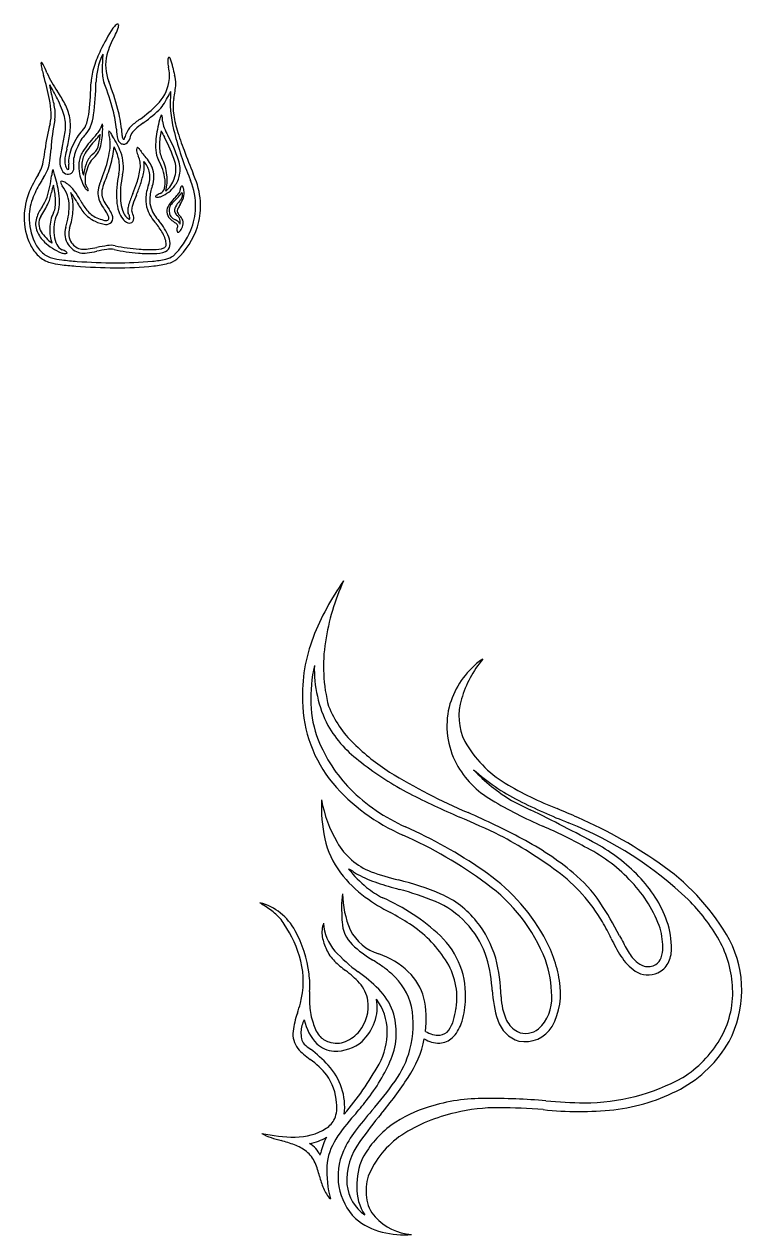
# Model space of a CAD drawing. Extents: x -38.8 to 24, y -17.1 to 3.4.
# Drawn here: x 13.84 to 24, y -15.91 to 1.23 of the extents above; entities that cross this region are included whole.
import ezdxf

# ---------------------------------------------------------------- set-up
doc = ezdxf.new("R2010")
doc.units = 0

msp = doc.modelspace()

# ---------------------------------------------------------------- linework, layer by layer
at = {"color": 7, "linetype": 'CONTINUOUS'}
for p, q in [((14.954319, 0.808532), (14.953289, 0.794844)), ((14.196037, 0.372014), (14.207228, 0.357253)), ((15.520364, -0.169909), (15.536942, -0.157478)), ((15.536942, -0.157478), (15.536942, -0.157477)), ((15.759636, -0.108321), (15.755781, -0.123892)), ((15.350748, -0.341164), (15.350749, -0.341161)), ((14.846993, -0.410653), (14.847008, -0.410636)), ((15.824786, -0.369406), (15.824793, -0.369418)), ((14.53738, -0.737752), (14.537379, -0.737749)), ((14.078838, -0.995148), (14.078839, -0.995146)), ((14.265357, -0.879077), (14.26446, -0.875923)), ((14.269786, -0.894504), (14.265357, -0.879077)), ((16.168722, -0.912985), (16.195862, -0.98141)), ((16.260425, -0.955831), (16.233273, -0.887374)), ((15.428082, -1.188135), (15.428098, -1.188094)), ((14.482501, -1.65582), (14.499737, -1.594945)), ((15.708443, -1.591605), (15.708443, -1.591606)), ((15.708443, -1.591606), (15.710472, -1.593984)), ((15.752743, -1.557933), (15.75071, -1.55555)), ((14.869499, -1.929209), (14.869468, -1.929215)), ((20.742557, -9.757433), (21.007605, -9.889789)), ((21.557573, -10.078452), (21.548622, -10.074742)), ((20.468237, -12.441013), (20.46517, -12.408183)), ((19.954197, -12.71306), (19.95715, -12.697256))]:
    msp.add_line(p, q, dxfattribs=at)
for centre, radius, start, end in [((15.269859, 1.056682), 0.209644, 128.270811, 146.145142), ((15.161675, 1.20213), 0.02891, 70.394732, 138.538342), ((15.159155, 1.215748), 0.018295, 359.969404, 408.092062), ((15.091402, 1.211343), 0.086161, 344.868562, 362.92466), ((17.090694, -0.151605), 2.39491, 146.407044, 154.939483), ((16.102139, 0.507458), 1.128675, 150.405698, 165.105937), ((12.000906, 2.717466), 3.530476, 332.089156, 332.565169), ((14.732449, 1.313127), 0.45926, 331.051786, 344.300066), ((16.612271, 0.053136), 1.874881, 154.414405, 161.98226), ((14.122649, 0.671193), 0.047276, 154.199232, 197.111863), ((14.081468, 0.682919), 0.008958, 25.728747, 98.875158), ((13.978332, 0.596111), 0.143501, 27.526999, 39.199734), ((15.590828, 0.469173), 0.721324, 151.935419, 169.614292), ((17.436057, 0.582772), 2.491809, 175.117796, 179.671982), ((15.603359, 0.647209), 0.610771, 165.748811, 201.613884), ((15.945019, 0.719562), 0.073351, 146.829477, 185.901949), ((16.211936, 0.711767), 0.339879, 179.957316, 195.121965), ((15.889422, 0.753163), 0.008736, 44.975417, 131.611088), ((15.855977, 0.715973), 0.058742, 22.226651, 47.579696), ((15.423795, 0.535714), 0.527008, 9.157066, 22.594467), ((14.712216, 0.739667), 0.640074, 187.395078, 193.833658), ((16.130663, 1.109005), 2.105778, 194.36339, 196.685623), ((12.997151, 0.080993), 1.25168, 21.592581, 27.679628), ((15.611032, 1.189009), 1.587995, 204.059119, 214.9424), ((15.638639, 0.359495), 0.854291, 161.323658, 176.720808), ((16.057323, 0.341516), 1.203903, 167.640345, 176.921309), ((15.543495, 0.574858), 0.599617, 177.880172, 197.289449), ((15.371955, 0.504928), 0.525335, 349.203133, 372.99973), ((18.795402, 1.181677), 2.906191, 191.152014, 193.327814), ((10.686376, -0.533611), 3.580918, 11.249656, 16.850235), ((15.383816, 0.58117), 1.206054, 189.986828, 196.585249), ((12.988013, -0.451861), 1.463267, 24.071308, 33.569632), ((10.516459, 0.476574), 4.269833, 353.542243, 359.084643), ((11.01437, 0.451885), 3.841059, 352.449292, 359.318145), ((11.921881, -0.81982), 3.282798, 14.626678, 21.750144), ((11.928793, -0.819871), 3.345841, 14.615614, 21.79197), ((15.298116, 0.516709), 0.600078, 314.981258, 349.418948), ((14.733928, 0.461416), 1.25488, 347.037315, 356.430164), ((15.501074, 0.377531), 0.485333, 0.678754, 16.052633), ((12.567123, -0.247135), 1.729917, 10.162016, 16.248834), ((12.664016, -0.839078), 1.989513, 28.24409, 34.209983), ((13.794387, 1.312697), 2.357804, 330.214598, 333.224745), ((18.839429, -1.253461), 3.302395, 152.380503, 152.907852), ((17.567176, 0.137167), 1.659766, 175.14912, 193.866945), ((16.607443, 0.065092), 0.660671, 169.990353, 187.784499), ((12.918964, -0.08336), 1.303404, 2.710513, 10.983408), ((13.77078, -0.03603), 0.507916, 350.116303, 370.677585), ((12.544778, -0.696172), 1.96806, 20.97496, 25.302339), ((13.763471, -0.239172), 0.666601, 11.658071, 21.793727), ((13.82156, -0.214751), 0.67434, 10.432244, 28.056211), ((13.67992, -0.38237), 1.471414, 5.016986, 15.431456), ((13.70322, -0.376702), 1.517126, 4.793047, 15.330102), ((14.432926, 1.380483), 1.822641, 305.083851, 315.025304), ((14.440729, 1.360892), 1.872733, 305.828048, 315.310586), ((15.370392, 0.399154), 0.536289, 318.509892, 331.280035), ((13.738944, -0.052329), 0.482936, 344.766515, 363.633677), ((17.546941, -0.749945), 3.335199, 169.168898, 176.291907), ((13.715755, -0.208345), 0.708225, 351.140993, 368.433885), ((13.722808, -0.208145), 0.770649, 351.451247, 368.619483), ((14.48888, -0.104991), 0.243807, 315.933666, 344.767869), ((13.829619, 0.107087), 0.936155, 342.844546, 353.206183), ((14.025848, 0.061508), 0.804444, 339.714932, 351.827657), ((16.16702, -1.096815), 1.201285, 124.852144, 132.629694), ((16.336219, -1.305374), 1.398177, 125.698021, 131.537031), ((17.629299, -0.617767), 1.93752, 165.232319, 173.330112), ((15.973575, -0.156576), 0.219314, 156.675808, 167.289476), ((15.788772, -0.072751), 0.016858, 104.145052, 169.721006), ((15.768791, -0.076787), 0.025828, 357.64154, 412.112884), ((15.37317, -0.142827), 0.426407, 359.891829, 368.76503), ((16.054813, -0.132058), 0.255499, 182.596531, 203.884648), ((17.451653, 0.173827), 1.511843, 187.53389, 196.970897), ((16.372113, -0.779191), 2.248717, 164.525776, 173.888424), ((12.244383, 0.00684), 2.195228, 346.0995, 351.505844), ((12.289311, -0.002484), 2.218812, 346.080466, 351.702117), ((14.985259, -0.611055), 0.465186, 133.666976, 148.644735), ((14.987631, -0.614586), 0.399969, 133.87507, 149.500811), ((14.514589, -0.123469), 0.281914, 313.998215, 340.540695), ((14.1899, 0.24934), 0.888649, 316.348231, 321.66089), ((12.827828, 1.355607), 2.682667, 318.822741, 321.059497), ((14.724202, -0.17314), 0.207498, 321.643837, 340.689679), ((15.174605, -0.407439), 0.271342, 163.524375, 179.355639), ((15.476769, -0.419243), 0.58435, 157.469638, 162.317971), ((13.875864, -0.256965), 1.07467, 348.968607, 361.512094), ((14.953796, -0.197742), 0.016949, 117.836538, 171.840274), ((14.847403, -0.215068), 0.103645, 352.494513, 378.166039), ((15.158501, -0.303738), 0.12408, 172.349305, 189.915857), ((15.040947, -0.285964), 0.005566, 50.263757, 193.033088), ((15.767757, -0.224187), 0.738412, 187.85519, 193.817876), ((15.002042, -0.326499), 0.061737, 22.07572, 46.543431), ((15.655938, 0.014911), 0.676232, 208.070666, 213.290783), ((15.720142, -0.246813), 0.574486, 180.686217, 195.357697), ((16.128997, -0.206645), 0.914981, 182.71182, 188.145421), ((15.396792, -0.318215), 0.174484, 185.944449, 203.98893), ((15.068517, -0.278591), 0.219735, 329.327261, 348.331451), ((15.516551, -0.393435), 0.243251, 132.108926, 163.176422), ((15.052399, -0.273535), 0.305918, 330.477026, 347.22815), ((15.528494, -0.405213), 0.188933, 129.200139, 160.183032), ((16.972743, -0.51563), 1.217877, 168.6879, 178.490955), ((17.351858, 0.450816), 1.733411, 204.817194, 208.241164), ((17.025263, 0.285586), 1.311991, 203.401899, 208.659354), ((20.302683, 0.797321), 4.473788, 193.678681, 202.475906), ((19.978755, 0.92621), 4.148547, 196.722197, 200.898826), ((15.224443, -0.804412), 0.76777, 156.534894, 167.275026), ((15.353771, -0.852173), 0.905454, 147.749196, 157.021237), ((15.366053, -0.854325), 0.847829, 148.520314, 157.333559), ((15.860447, -1.342525), 1.418895, 136.402445, 147.138689), ((15.745162, -1.266976), 1.240966, 136.366299, 147.142562), ((14.66223, -0.419002), 0.240206, 305.852195, 338.705808), ((14.559546, -0.398575), 0.343783, 341.750253, 359.031295), ((14.476148, -0.369251), 0.464015, 333.850694, 348.394352), ((14.666305, -0.47461), 0.39148, 353.341028, 370.905529), ((13.846809, -0.398499), 1.269381, 343.010378, 355.276222), ((14.12362, -0.99765), 1.160422, 21.088528, 33.553638), ((14.462504, -0.844918), 0.733874, 13.022985, 27.765904), ((15.277963, -0.364909), 0.116864, 196.941165, 223.646892), ((15.245634, -0.391835), 0.07494, 225.811277, 265.277387), ((15.247668, -0.386981), 0.010516, 191.919225, 339.376959), ((15.247863, -0.387009), 0.079953, 263.970098, 332.212375), ((16.52048, -0.484732), 0.82076, 173.563755, 184.842825), ((16.289961, -0.494458), 0.534785, 178.831988, 189.463494), ((14.105409, -1.311901), 1.960754, 17.818465, 28.729414), ((14.102588, -1.31318), 2.019387, 17.822078, 28.692782), ((10.071741, -0.018941), 4.097672, 350.603598, 352.697585), ((11.016187, -0.304534), 3.210766, 352.891257, 355.897279), ((14.739913, -0.710643), 0.396474, 168.766518, 181.805555), ((16.513098, -1.039571), 2.199883, 166.353055, 169.360452), ((14.763948, -0.712337), 0.351051, 168.121131, 181.100544), ((16.68909, -1.078439), 2.310638, 166.428799, 169.06383), ((14.771771, -0.709577), 0.305412, 165.923228, 187.692257), ((14.778911, -0.710231), 0.243094, 164.633485, 186.499718), ((15.263873, -0.818752), 0.739862, 156.826138, 166.482322), ((14.971096, -0.76387), 0.357887, 147.698027, 174.606757), ((14.980027, -0.762942), 0.324876, 148.602321, 178.836017), ((15.01839, -0.848581), 0.318746, 132.531766, 161.628274), ((14.997901, -0.858117), 0.263502, 130.983633, 154.645322), ((14.664698, -0.462893), 0.253497, 309.249497, 334.067898), ((13.174901, -0.226597), 1.907148, 336.410068, 346.486253), ((13.96316, -0.412601), 1.097253, 346.311573, 354.382585), ((14.704315, -0.788305), 0.485526, 348.047609, 372.944378), ((14.671996, -0.787019), 0.572986, 348.553189, 381.167218), ((15.493701, -0.548221), 0.065023, 156.673393, 193.345269), ((15.700744, -0.515734), 0.274452, 189.965397, 206.06784), ((15.446199, -0.529151), 0.013914, 49.905815, 151.317807), ((15.161307, -0.77374), 0.32353, 353.442658, 385.131366), ((15.40117, -0.590547), 0.090026, 22.723753, 53.150439), ((15.819488, -0.353507), 0.391565, 211.101411, 223.080663), ((15.053026, -1.067868), 0.656184, 24.632709, 42.927938), ((16.044229, -0.53045), 0.342391, 183.947727, 208.0839), ((16.009516, -0.543543), 0.250095, 188.935176, 208.728036), ((15.24362, -0.95219), 0.618021, 4.537873, 27.821054), ((33.866103, 6.181061), 18.996827, 200.763903, 201.844264), ((13.512716, -0.560969), 0.624289, 326.946299, 336.64412), ((13.313808, -0.561726), 0.810512, 342.276659, 351.041159), ((13.396064, -0.480852), 0.849921, 327.473065, 336.08881), ((13.691049, -0.646032), 0.514264, 339.593824, 353.766063), ((15.187511, -1.030031), 0.967528, 169.339262, 173.221711), ((14.277238, -0.853129), 0.040608, 142.856158, 177.058338), ((14.242223, -0.839494), 0.011201, 358.39528, 436.34323), ((13.747686, -1.014146), 0.53494, 14.974529, 19.020337), ((14.636099, -0.708539), 0.292827, 182.857227, 202.32703), ((14.48197, -0.776819), 0.124399, 200.20343, 242.497376), ((14.634437, -0.709595), 0.221678, 182.451978, 201.186878), ((14.491399, -0.769347), 0.066834, 197.740612, 233.86034), ((14.458156, -0.81234), 0.012597, 240.657273, 358.572399), ((14.332432, -0.785186), 0.141019, 348.767709, 374.256805), ((14.441794, -0.80122), 0.100686, 310.685891, 359.16292), ((14.287654, -0.789995), 0.255132, 357.147609, 371.815894), ((15.139596, -0.780317), 0.527188, 174.548462, 191.771621), ((15.038012, -0.77436), 0.383218, 177.305105, 200.223038), ((15.252886, -0.958683), 0.576803, 158.589033, 174.842212), ((15.258702, -0.996621), 0.558654, 153.2625, 166.307935), ((13.129396, -0.212261), 2.01015, 336.549219, 343.908738), ((14.448076, -0.670416), 1.04411, 340.722886, 352.279266), ((15.103076, -0.776134), 0.437074, 348.743129, 368.640398), ((15.214413, -0.972327), 0.414084, 17.022002, 39.225436), ((15.311509, -0.931473), 0.309465, 339.215768, 375.051548), ((15.318176, -0.931751), 0.358673, 339.103287, 382.521021), ((15.102271, -1.05497), 0.735839, 6.531825, 29.588611), ((15.60883, -0.824162), 0.380225, 339.603556, 377.171672), ((15.629333, -0.829336), 0.417875, 349.78016, 378.734361), ((15.471675, -1.794269), 1.690661, 148.124486, 157.381883), ((15.486121, -1.853233), 1.648258, 148.627448, 157.108392), ((19.281719, -4.028206), 6.022409, 149.126614, 149.759617), ((12.777071, -0.766664), 1.45733, 342.08097, 354.124903), ((12.41572, -1.457149), 1.937558, 8.783664, 16.881228), ((14.376436, -1.008882), 0.022254, 142.428869, 206.880662), ((14.490789, -0.970701), 0.14261, 199.772328, 218.199177), ((14.373355, -1.020233), 0.028861, 63.060065, 120.289804), ((14.30914, -1.206868), 0.225991, 54.440582, 70.001079), ((14.458092, -0.814179), 0.080331, 245.300036, 307.896011), ((14.182946, -1.40046), 0.456977, 36.251711, 55.684653), ((15.167842, -0.791195), 0.552864, 190.070593, 212.777036), ((14.845104, -0.990914), 0.144826, 176.602822, 210.740677), ((15.183437, -0.985369), 0.482914, 165.491188, 179.639683), ((15.341561, -1.183654), 0.461562, 155.167754, 171.668329), ((15.345143, -1.184992), 0.409828, 155.066478, 171.039153), ((16.451509, -1.181627), 1.305448, 167.040195, 183.93903), ((16.433763, -1.180483), 1.23235, 166.87915, 184.204401), ((13.472211, -0.366405), 2.065926, 337.19045, 341.699275), ((14.143942, -0.585137), 1.41504, 341.603561, 348.739391), ((15.51538, -1.011779), 0.320524, 345.135747, 367.261758), ((15.257453, -0.97837), 0.606912, 345.1833, 367.105853), ((15.574294, -0.819064), 0.414437, 310.633882, 340.606961), ((15.66876, -0.829385), 0.379128, 322.967768, 348.73027), ((15.303723, -1.34632), 0.963884, 358.645461, 382.245927), ((15.280766, -1.353646), 1.05735, 1.777374, 22.100833), ((14.796663, -1.508271), 0.957584, 157.645171, 179.127311), ((13.714036, -1.081837), 0.515401, 334.790594, 352.133391), ((14.649136, -1.210852), 0.428558, 157.677489, 172.157917), ((13.068079, -1.33086), 1.217899, 3.623132, 13.425957), ((13.518922, -1.283301), 0.820754, 357.271249, 368.55009), ((13.996014, -1.350223), 0.480975, 0.854995, 37.280234), ((13.970153, -1.343437), 0.56172, 357.269193, 379.878275), ((13.641209, -1.800232), 1.074438, 28.723939, 37.078774), ((13.549533, -1.856143), 1.237259, 29.01888, 35.923682), ((14.816063, -1.001528), 0.14387, 218.200443, 233.088514), ((14.561386, -1.191973), 0.203703, 25.048801, 38.580071), ((14.743674, -1.102938), 0.019546, 224.185432, 278.176817), ((14.735709, -1.114338), 0.013365, 323.513174, 400.112019), ((15.167623, -1.154973), 0.285321, 172.305757, 193.657718), ((15.171964, -1.154851), 0.234085, 171.724105, 193.893709), ((16.85013, -1.797636), 1.602708, 156.840414, 162.878908), ((17.260553, -1.955046), 1.98648, 157.290122, 161.424366), ((13.4826, -0.37031), 2.110387, 337.200699, 341.735641), ((16.211495, -1.266315), 0.650802, 159.771114, 177.689181), ((16.213311, -1.266452), 0.597003, 159.736191, 177.249428), ((15.72622, -1.222483), 0.032571, 125.006606, 151.363647), ((15.852343, -1.402656), 0.252502, 109.914832, 124.994139), ((15.723233, -1.069735), 0.104794, 294.286855, 346.609605), ((15.605267, -0.785783), 0.456087, 292.661298, 323.398883), ((15.469598, -0.719636), 0.714401, 315.030013, 321.636677), ((15.741037, -0.93745), 0.39363, 312.917945, 323.947797), ((15.971897, -1.109872), 0.078567, 317.424907, 358.473627), ((16.108067, -1.102428), 0.058414, 134.235883, 189.395342), ((16.077273, -1.170448), 0.018043, 108.219625, 175.749282), ((16.072661, -1.072407), 0.012982, 20.020765, 114.314847), ((15.992828, -1.184124), 0.090274, 325.740732, 371.237354), ((16.066368, -1.167385), 0.015028, 3.254442, 69.495931), ((15.963886, -1.13349), 0.13758, 6.151829, 28.443123), ((15.888482, -1.159828), 0.216133, 342.446334, 370.957231), ((14.677259, -1.507819), 0.768746, 157.374562, 178.987321), ((14.566339, -1.685268), 0.57901, 144.913573, 162.671953), ((12.777045, -0.643839), 1.549708, 326.902163, 334.894433), ((13.616153, -1.018574), 0.581737, 324.975761, 340.261342), ((14.0317, -1.323218), 0.250098, 333.38594, 353.178801), ((13.749654, -1.284516), 0.534767, 352.650653, 363.282388), ((13.996533, -1.311415), 0.342387, 334.029846, 358.165565), ((13.430509, -1.327404), 1.046543, 342.55731, 359.14361), ((13.63001, -1.358473), 0.901301, 344.789431, 359.254566), ((15.513384, -0.778394), 1.058447, 208.526214, 218.521652), ((15.530417, -0.766992), 1.023325, 208.542737, 218.153166), ((15.263738, -1.125549), 0.385711, 194.533689, 210.099434), ((15.963786, -0.722206), 1.193641, 209.997642, 215.724195), ((15.266023, -1.125324), 0.332538, 194.941017, 210.744226), ((16.023153, -0.680159), 1.210838, 210.533696, 215.734114), ((15.800853, -1.222516), 0.653532, 184.281298, 197.590793), ((15.798193, -1.222747), 0.595409, 184.63228, 197.528308), ((15.632148, -1.418918), 0.327228, 163.46906, 175.208541), ((15.770506, -1.453196), 0.414192, 161.568433, 169.959659), ((15.996512, -1.25433), 0.435523, 178.124275, 198.406122), ((16.000833, -1.253369), 0.384154, 177.677806, 198.175658), ((15.703331, -1.210101), 0.006548, 150.470612, 224.48621), ((15.718803, -1.18), 0.040114, 239.856221, 282.20531), ((15.704129, -0.998897), 0.221524, 275.99986, 290.301773), ((16.019966, -1.419404), 0.160691, 142.84665, 184.34502), ((16.491398, -1.747566), 0.734993, 134.632959, 144.653101), ((16.11385, -1.40645), 0.221241, 169.622587, 188.831384), ((16.063019, -1.429753), 0.178347, 134.960573, 159.260828), ((17.319341, -2.511435), 1.835716, 135.541687, 138.853382), ((16.059675, -1.40244), 0.092203, 147.98282, 203.515224), ((16.394046, -1.582949), 0.472036, 138.828254, 150.924296), ((17.806702, -2.334286), 2.030044, 150.068368, 151.795689), ((15.639521, -0.93483), 0.522669, 319.798766, 324.956807), ((15.602244, -1.043908), 0.524561, 328.067053, 339.802878), ((15.367021, -1.339311), 0.900808, 337.538112, 358.104623), ((15.384148, -1.344272), 0.953747, 342.054726, 361.407116), ((14.729258, -1.507039), 0.890168, 179.14049, 205.627342), ((14.73828, -1.504633), 0.829712, 179.28173, 204.63817), ((14.271092, -1.596895), 0.270866, 161.915825, 202.692648), ((14.229445, -1.59166), 0.184604, 146.618231, 183.344607), ((14.712242, -1.664009), 0.511004, 153.406751, 179.323577), ((14.68201, -1.652547), 0.423304, 153.148232, 173.286586), ((15.025603, -1.157823), 0.440564, 219.424308, 245.556742), ((15.027964, -1.155007), 0.388549, 218.931496, 245.406363), ((15.081347, -1.055084), 0.501672, 244.612072, 256.272234), ((14.991566, -1.449222), 0.097691, 252.565554, 288.615311), ((14.801368, -1.570096), 0.245312, 16.081654, 37.974231), ((15.007175, -1.513756), 0.03208, 299.044391, 381.222958), ((14.757246, -1.597455), 0.352507, 21.48612, 36.592582), ((14.994491, -1.510413), 0.100042, 323.336135, 384.869478), ((15.458025, -1.33522), 0.292699, 196.84189, 220.184497), ((15.460322, -1.333909), 0.239783, 196.514662, 219.633609), ((15.428428, -1.361847), 0.252909, 219.90251, 236.318039), ((15.44529, -1.344962), 0.221159, 219.912482, 234.386976), ((15.41603, -1.402753), 0.110532, 174.201145, 201.271931), ((14.966643, -1.600258), 0.380473, 15.957294, 24.438009), ((15.325731, -1.518246), 0.011291, 215.219223, 321.176339), ((15.284976, -1.51388), 0.050856, 346.994957, 380.99563), ((15.437095, -1.398426), 0.076454, 166.813393, 196.815083), ((15.322219, -1.51736), 0.070095, 304.801044, 374.099991), ((15.077495, -1.559184), 0.318206, 10.666992, 25.829588), ((16.142962, -1.180227), 0.598364, 200.71158, 223.433001), ((16.14374, -1.18063), 0.543174, 200.764306, 223.64911), ((16.017495, -1.409659), 0.159274, 187.91006, 222.496503), ((16.011441, -1.421329), 0.117766, 189.327511, 214.92299), ((16.172969, -1.260335), 0.374818, 223.271538, 236.101084), ((16.04975, -1.380106), 0.173183, 218.852879, 246.837851), ((16.088878, -1.3781), 0.129133, 208.253433, 231.383496), ((15.897836, -1.716416), 0.195912, 54.169975, 64.677071), ((16.076247, -1.411986), 0.069339, 147.619407, 199.788618), ((15.943884, -1.561836), 0.104928, 27.057402, 52.137384), ((16.159277, -1.365158), 0.164098, 205.367653, 225.765011), ((15.881711, -1.575993), 0.16747, 355.375121, 381.687154), ((15.911719, -1.618736), 0.190285, 23.074118, 45.622146), ((14.432265, -1.523023), 0.4481, 203.456659, 227.27366), ((14.283492, -1.581751), 0.239232, 184.958838, 211.645573), ((14.58397, -1.383592), 0.599101, 212.701918, 234.004803), ((14.79038, -1.679675), 0.589505, 177.890564, 198.661668), ((14.840586, -1.678775), 0.583908, 172.54965, 187.731869), ((14.747616, -1.734515), 0.332093, 163.664088, 187.857375), ((14.708288, -1.730269), 0.237744, 161.751133, 214.003427), ((15.034992, -1.180812), 0.423905, 243.114946, 263.8099), ((15.001718, -1.505537), 0.097504, 262.672997, 318.496247), ((15.327129, -1.518944), 0.066067, 233.863814, 302.08682), ((15.110972, -2.0927), 0.779819, 26.103832, 39.756598), ((15.133171, -2.075302), 0.80718, 21.267281, 39.863304), ((15.20198, -1.267065), 1.080939, 313.89099, 337.341556), ((15.840869, -1.760799), 0.225827, 43.47414, 56.982114), ((15.232591, -1.285108), 1.116201, 313.381114, 341.562497), ((16.087831, -1.680817), 0.087435, 152.778345, 182.292398), ((16.036808, -1.685821), 0.036374, 177.626414, 228.157258), ((15.983708, -1.626693), 0.029918, 331.821035, 405.311091), ((15.980652, -1.612841), 0.063792, 22.775828, 60.029331), ((16.022167, -1.692806), 0.022296, 244.431431, 326.372373), ((16.048273, -1.586729), 0.008917, 189.137681, 243.484966), ((15.89188, -1.573101), 0.198983, 318.422321, 340.494746), ((16.045259, -1.591098), 0.003738, 255.00903, 385.371178), ((15.965015, -1.582765), 0.12774, 333.611377, 377.591212), ((14.436563, -1.639882), 0.499089, 204.964917, 224.992513), ((14.638219, -1.322964), 0.734968, 226.060932, 247.876065), ((14.664515, -1.709073), 0.40541, 186.836627, 206.308022), ((14.675234, -1.741518), 0.259451, 188.510591, 214.166501), ((14.699028, -1.728783), 0.230988, 215.59368, 257.821625), ((15.403564, -1.953502), 0.45584, 15.339961, 26.573991), ((15.698664, -1.876987), 0.151073, 350.653708, 376.962802), ((15.644605, -1.880993), 0.260134, 354.853005, 382.243303), ((14.424091, -1.648498), 0.553856, 206.087367, 226.357162), ((14.32219, -1.75253), 0.408249, 226.629814, 253.719358), ((14.323429, -1.751403), 0.340235, 225.18112, 253.539011), ((14.433007, -1.829757), 0.144502, 204.094853, 246.133395), ((14.430569, -1.793366), 0.22152, 251.811396, 266.113538), ((14.297354, -2.202312), 0.252496, 57.120719, 72.200255), ((14.422583, -1.974881), 0.040116, 259.908676, 302.257543), ((14.416739, -2.017612), 0.032572, 30.751969, 57.109237), ((14.439157, -2.004392), 0.006548, 317.626814, 391.643443), ((14.71066, -1.71104), 0.305925, 215.163352, 254.492639), ((14.67891, -1.728705), 0.281606, 259.763741, 280.160416), ((14.678164, -1.570602), 0.38498, 265.84944, 279.779885), ((14.405088, 0.345424), 2.373468, 277.833677, 281.22534), ((14.497069, -0.0639), 1.902126, 277.445667, 281.290312), ((15.33665, -4.3491), 2.412592, 97.802997, 101.222155), ((15.301379, -3.942296), 2.058892, 97.940554, 102.108477), ((15.062151, -2.262139), 0.307897, 80.269045, 99.921772), ((15.067718, -2.206898), 0.307967, 78.623357, 99.488106), ((15.645218, 0.492987), 2.50851, 257.778593, 265.671288), ((15.629619, 0.387761), 2.346876, 257.670119, 266.094074), ((15.623998, -0.143445), 1.872485, 264.848845, 271.572752), ((15.626287, -0.096102), 1.864145, 265.183134, 271.436447), ((15.677817, -1.530215), 0.429473, 269.359821, 289.048493), ((15.677797, -1.532939), 0.482291, 269.714229, 289.719992), ((15.802216, -1.89254), 0.046392, 289.868095, 348.837868), ((15.80226, -1.892238), 0.102149, 292.004747, 353.201326), ((15.798448, -1.841525), 0.255384, 280.271128, 306.786698), ((14.478923, -1.088507), 1.090169, 255.596252, 263.227749), ((14.495944, -1.036978), 1.074899, 255.511483, 263.387239), ((14.881476, 1.876377), 4.082144, 262.524312, 265.605952), ((14.866363, 1.757899), 3.894112, 262.708921, 265.907193), ((15.157531, 5.388904), 7.605499, 265.559773, 269.774663), ((15.142834, 5.57282), 7.719038, 265.881309, 269.922076), ((15.185904, 2.444765), 4.661666, 269.283618, 276.015769), ((15.179589, 2.889017), 5.035449, 269.462328, 275.413792), ((15.519599, -0.712406), 1.418013, 275.466036, 283.224128), ((15.527339, -0.820313), 1.378788, 276.125197, 284.722176), ((15.813798, -1.86144), 0.299303, 282.334095, 308.288028), ((21.469148, -8.83935), 3.801068, 144.804351, 158.538415), ((21.281348, -7.988822), 3.211447, 155.332652, 171.444672), ((20.086263, -8.274607), 2.307526, 159.02557, 181.994553), ((20.305162, -7.859959), 2.227024, 170.98691, 194.698936), ((20.138194, -8.313363), 2.239215, 167.935491, 181.98581), ((19.73896, -7.89156), 1.79112, 178.521242, 206.694724), ((21.057295, -8.764143), 1.244887, 130.70377, 164.721479), ((21.483896, -8.740283), 1.511066, 139.535218, 163.760687), ((20.528193, -8.138356), 0.425488, 117.11445, 131.646239), ((19.677657, -8.311895), 1.898008, 181.29888, 219.28024), ((19.398951, -8.353975), 1.499084, 181.413568, 201.374751), ((20.809337, -8.562167), 0.813802, 162.519253, 206.376726), ((19.551923, -7.862231), 1.509729, 201.887821, 226.278492), ((20.985633, -8.697863), 1.159168, 166.948982, 207.801061), ((19.632243, -7.815371), 1.73389, 210.531069, 234.094799), ((19.995539, -8.095038), 2.14914, 202.006347, 224.237025), ((20.668884, -6.754295), 3.082713, 225.507478, 237.539754), ((21.494649, -8.122982), 1.625324, 209.515638, 238.800877), ((21.303168, -5.804561), 4.346022, 231.797648, 242.494559), ((21.11678, -8.608712), 1.316876, 208.570843, 240.029968), ((23.39477, -2.236778), 8.358383, 238.393985, 246.971053), ((22.027739, -7.611899), 2.501001, 223.159174, 239.078251), ((22.147982, -7.153057), 2.913532, 228.130049, 243.386197), ((20.303866, -7.714943), 2.76145, 220.641768, 246.468537), ((20.315252, -7.722828), 2.638227, 225.184657, 245.918254), ((23.156755, -5.334535), 4.871531, 239.068277, 248.696093), ((20.202319, -9.843673), 2.154642, 177.498716, 192.193477), ((19.89389, -9.408275), 1.875488, 190.487105, 210.105933), ((24.378554, 0.244153), 11.13154, 242.832876, 246.870894), ((23.498378, -4.708906), 5.886071, 238.91037, 246.863268), ((24.846884, -1.782859), 8.923781, 243.339767, 248.308824), ((15.228748, -21.041616), 12.143403, 62.199463, 66.221443), ((8.995576, -34.401975), 27.297181, 61.675416, 63.893152), ((16.93091, -20.556053), 11.574943, 65.773207, 67.358441), ((12.591921, -27.026061), 18.577028, 64.552212, 66.477993), ((19.611319, -14.962731), 5.257764, 46.32515, 68.274045), ((19.01865, -16.108043), 6.662438, 54.338537, 66.449434), ((16.684761, -15.929897), 6.215412, 53.459776, 66.115452), ((16.440013, -16.420631), 6.883816, 55.547865, 66.010592), ((17.808826, -15.557283), 5.983285, 53.290584, 62.471329), ((18.373927, -16.56253), 7.02791, 61.064695, 66.417439), ((19.294527, -10.037675), 1.226356, 192.292223, 217.325556), ((19.107809, -9.872659), 0.962544, 209.663071, 248.340558), ((18.89232, -14.077546), 4.274485, 50.457488, 62.10165), ((20.784579, -12.433464), 2.250752, 43.830683, 63.91673), ((20.741094, -12.55174), 2.490299, 43.67657, 61.033039), ((19.701872, -9.729661), 1.737041, 217.257681, 233.5779), ((18.413158, -10.828454), 0.100926, 57.112889, 77.709182), ((19.943923, -9.498294), 1.947982, 219.213866, 229.88059), ((18.243373, -11.098831), 0.420186, 52.150883, 57.690306), ((18.826961, -10.342966), 0.534756, 232.468929, 236.390557), ((18.619774, -10.655521), 0.159767, 236.226588, 248.964745), ((20.505825, -5.607955), 5.449059, 251.230699, 255.500344), ((18.736093, -13.090567), 2.838931, 29.818984, 55.738979), ((19.990854, -12.657138), 2.354034, 30.063884, 53.672739), ((20.429609, -12.239588), 1.878486, 33.630876, 50.925591), ((21.057554, -13.27288), 3.170267, 29.0836, 54.404949), ((19.431051, -9.140352), 1.87733, 242.439094, 251.755066), ((20.886496, -4.768243), 6.485323, 251.636186, 254.47012), ((18.232928, -14.620796), 3.8462, 66.933542, 76.335772), ((18.992836, -12.877465), 2.389057, 21.149724, 54.347654), ((21.082509, -12.199595), 1.874245, 20.930353, 44.980621), ((21.31098, -12.052966), 1.733993, 19.752809, 44.761005), ((19.534377, -11.262433), 1.199805, 171.126217, 180.104682), ((19.623779, -11.072668), 1.274855, 180.210569, 203.843008), ((20.470026, -8.590791), 3.110068, 234.647837, 242.342746), ((19.435914, -10.076191), 1.17882, 230.662618, 243.923004), ((17.686045, -13.888552), 3.01646, 47.264937, 65.900576), ((18.13388, -14.889553), 4.003871, 67.538255, 75.296805), ((19.215368, -12.293149), 1.319752, 38.584708, 66.583001), ((21.234396, -5.178754), 7.264067, 236.059273, 236.471115), ((16.969554, -11.979241), 0.801836, 28.141376, 74.886864), ((16.293295, -12.69391), 1.730174, 50.861983, 57.534597), ((22.429754, -11.245212), 4.095226, 180.271601, 183.256543), ((19.199063, -12.317669), 1.220134, 42.694066, 67.620051), ((17.697576, -14.029434), 5.144579, 27.269271, 33.376472), ((21.39223, -13.029237), 2.629913, 29.498228, 45.298472), ((16.97486, -11.848446), 0.644231, 31.957787, 50.416515), ((18.82107, -11.45515), 0.480465, 182.707888, 225.634235), ((16.999492, -15.122627), 4.286605, 57.574704, 61.780888), ((19.078748, -12.406292), 1.497113, 16.098598, 38.708587), ((20.041904, -12.695873), 2.330007, 25.02741, 31.517286), ((21.839443, -11.85163), 1.168632, 359.377893, 379.218978), ((16.12619, -12.447772), 1.68254, 14.250487, 33.977377), ((16.117991, -12.441616), 1.770822, 7.506664, 28.338002), ((18.427923, -11.625189), 0.371563, 159.744132, 189.645793), ((18.718511, -11.463892), 0.640006, 182.924845, 221.621709), ((19.045824, -11.302532), 0.653724, 205.892732, 253.634679), ((18.353853, -12.952219), 1.728498, 32.931053, 56.892917), ((19.233702, -12.333477), 1.205905, 19.903012, 44.36234), ((21.940505, -11.834081), 0.942935, 359.807891, 378.809804), ((18.697004, -11.580017), 0.644409, 189.596646, 206.411142), ((19.570566, -10.657011), 1.57528, 226.444626, 239.750467), ((18.920287, -12.516422), 1.171321, 355.532897, 406.061996), ((19.550303, -12.61459), 1.895854, 9.376317, 29.574708), ((24.114227, -10.802183), 2.161088, 204.843937, 212.445673), ((32.91987, -5.985927), 12.072544, 208.100481, 209.189322), ((22.341848, -12.479094), 1.532545, 2.185556, 29.078011), ((22.456886, -12.445804), 1.545933, 332.1224, 387.504668), ((18.613834, -11.643816), 0.541916, 204.280682, 225.763958), ((19.782893, -10.484739), 2.086193, 222.308059, 234.455751), ((18.524904, -12.952438), 1.076678, 45.536942, 71.77524), ((18.527395, -12.545484), 1.942633, 4.052925, 18.690624), ((18.130616, -12.607928), 2.464949, 1.672924, 14.490361), ((22.937976, -11.544512), 0.770204, 212.788358, 234.670261), ((22.937162, -11.577829), 0.630496, 207.983664, 226.695798), ((22.697779, -11.934305), 0.16982, 300.814817, 342.710659), ((22.428223, -11.840345), 0.455222, 341.501845, 360.390404), ((22.546396, -11.853899), 0.461727, 333.618747, 358.706881), ((16.612558, -12.317596), 1.179111, 344.819859, 373.937338), ((19.406297, -10.825439), 1.681098, 225.870839, 232.869519), ((17.587187, -13.254934), 1.354018, 42.391758, 53.555597), ((16.875536, -15.047455), 3.576918, 55.16536, 57.887011), ((18.32099, -12.973951), 1.049322, 46.391479, 55.276122), ((18.993531, -12.552576), 0.97442, 351.461254, 393.655311), ((19.66175, -12.554086), 1.649624, 0.927013, 19.056676), ((22.697978, -11.831185), 0.282074, 226.754411, 253.954686), ((22.674905, -11.886471), 0.222672, 255.728862, 299.564466), ((22.69029, -11.917871), 0.304466, 293.891573, 332.371258), ((16.547318, -12.380485), 1.337196, 356.467011, 367.31302), ((16.992683, -14.330373), 2.665135, 45.524011, 53.709471), ((18.45658, -12.886128), 0.893004, 13.781682, 48.804803), ((18.748926, -12.752305), 0.777175, 14.732278, 46.989606), ((20.442232, -12.485344), 0.994945, 331.618592, 370.400971), ((22.67343, -11.905242), 0.323005, 235.951627, 295.719088), ((19.799396, -12.553811), 1.919578, 177.285064, 183.457306), ((18.201241, -12.682575), 0.5147, 10.480366, 41.420504), ((18.280387, -13.018482), 0.826864, 19.558771, 45.50388), ((22.11713, -12.361138), 1.650826, 182.773325, 197.943679), ((22.562817, -12.476464), 1.31165, 329.510505, 362.438876), ((16.142015, -12.230636), 1.656472, 340.991103, 346.178922), ((18.877755, -12.59819), 0.997002, 184.105635, 198.03471), ((18.148651, -12.667431), 0.564188, 321.040951, 367.99585), ((18.2653, -12.690996), 0.57487, 339.009741, 372.124636), ((18.229768, -13.024598), 0.750688, 0.125738, 37.246213), ((18.017317, -12.933621), 1.33222, 344.752684, 371.264185), ((18.118366, -12.859485), 1.415398, 353.240952, 372.436549), ((18.994833, -12.558465), 1.094323, 340.805611, 357.423828), ((21.412555, -12.524933), 0.818116, 180.772746, 205.221198), ((20.715917, -12.558447), 0.596051, 313.254052, 362.986022), ((18.742663, -13.154917), 1.103735, 159.599317, 173.159591), ((18.14388, -13.048563), 0.96572, 337.60245, 378.529109), ((18.473641, -12.461263), 1.501814, 344.368709, 350.348114), ((17.983759, -13.060213), 0.338973, 173.775203, 217.889739), ((18.108015, -13.038548), 0.348675, 149.81201, 179.026902), ((18.463201, -12.735306), 0.668918, 191.024369, 224.093703), ((18.455306, -12.760974), 0.545439, 195.512934, 216.517685), ((18.192626, -12.698955), 0.510181, 292.977762, 320.688593), ((18.070041, -12.613114), 0.785075, 314.957459, 338.807561), ((18.062302, -13.043036), 0.918371, 330.899654, 361.253157), ((19.707079, -12.901923), 0.180197, 276.915112, 323.950852), ((19.502775, -12.75564), 0.431468, 324.210736, 345.19117), ((19.559838, -12.761136), 0.494127, 313.891278, 341.460265), ((20.981093, -12.728078), 0.457, 198.056599, 252.523613), ((20.999198, -12.707271), 0.366638, 206.968903, 241.659276), ((20.931102, -12.716562), 0.455849, 258.965206, 327.977067), ((20.926891, -12.718452), 0.337828, 278.946268, 305.767744), ((18.105207, -13.052692), 0.346398, 176.6793, 192.869541), ((17.925898, -13.096804), 0.161798, 191.783591, 222.099938), ((18.226143, -12.914325), 0.270332, 219.300333, 254.552664), ((18.265102, -12.872059), 0.322521, 249.876461, 293.128824), ((18.248349, -12.721416), 0.58456, 267.686444, 310.084914), ((18.031736, -12.839179), 1.50216, 325.993376, 348.788096), ((19.719666, -12.785417), 0.406927, 238.198791, 270.556093), ((19.71319, -12.72847), 0.352683, 237.544978, 272.532727), ((19.710672, -12.911099), 0.281523, 272.635327, 312.92822), ((20.935659, -12.809232), 0.24685, 243.405195, 280.212641), ((22.283148, -12.283924), 1.776278, 298.629178, 330.126759), ((22.315172, -12.318406), 1.605281, 301.997773, 329.133871), ((18.177019, -12.898775), 0.590702, 218.735215, 229.790905), ((19.116073, -11.792683), 2.041653, 229.704474, 233.093158), ((18.36642, -12.625933), 0.806152, 225.943514, 233.971493), ((16.774649, -14.768798), 1.863289, 42.664494, 53.144374), ((18.247798, -12.920384), 0.385805, 226.613373, 266.575367), ((17.985802, -12.934006), 1.362552, 324.200506, 345.116849), ((17.255391, -14.332143), 1.106923, 38.348144, 55.016971), ((17.515294, -14.09736), 0.863671, 353.311999, 403.208955), ((14.885543, -11.25221), 4.56512, 319.81407, 330.651388), ((16.750488, -12.452372), 2.481248, 321.248586, 337.133906), ((17.502183, -14.087426), 0.762532, 3.582884, 35.43143), ((14.46028, -10.497847), 5.772558, 320.178165, 326.554914), ((21.76123, -11.119879), 2.919923, 270.254159, 298.752419), ((14.861863, -10.744757), 5.177143, 318.906846, 324.772882), ((21.87618, -11.460299), 2.69446, 276.693946, 297.833458), ((17.837057, -14.102263), 0.430725, 338.359933, 368.341799), ((15.329446, -11.425618), 4.233094, 318.738507, 322.450032), ((20.355713, -16.627538), 2.651723, 89.675462, 107.079328), ((20.402065, -24.039856), 10.064047, 85.288808, 90.178375), ((22.245409, -0.478783), 13.569175, 265.70274, 268.009849), ((20.493919, -16.014155), 2.675553, 137.811534, 146.8543), ((23.390991, -18.132773), 6.106918, 139.264793, 142.791642), ((24.204002, -18.564755), 6.877215, 140.5464, 144.643758), ((20.162948, -15.980734), 1.976838, 107.244515, 124.680281), ((20.45454, -16.479075), 2.356091, 102.458862, 122.59335), ((20.550934, -16.698411), 2.591481, 89.729545, 103.493753), ((20.525966, -22.101901), 7.995028, 85.236722, 89.733405), ((21.699277, -9.300055), 4.861195, 263.984867, 275.796808), ((17.931818, -14.113264), 0.339486, 302.691407, 334.184264), ((19.870706, -15.490081), 1.407606, 126.262188, 151.596216), ((17.573285, -13.826557), 0.742003, 240.112571, 251.329225), ((17.676905, -12.373979), 2.148688, 257.27329, 270.015331), ((18.130815, -12.189025), 2.471843, 251.237291, 254.731376), ((17.686161, -13.717123), 0.805591, 269.382557, 302.178022), ((17.619185, -13.636648), 1.020577, 292.355469, 299.37842), ((18.869501, -14.92697), 0.850156, 151.857286, 167.761082), ((18.906886, -14.978685), 0.780595, 146.798483, 176.623312), ((19.58602, -15.260033), 1.339353, 142.237448, 156.111721), ((19.909893, -15.566745), 1.294463, 124.035337, 157.725014), ((16.963096, -16.51197), 2.006058, 69.478492, 75.071971), ((17.437988, -15.243356), 0.651472, 52.315965, 69.481239), ((17.576787, -15.054593), 0.417274, 23.632763, 51.554287), ((17.567283, -15.070731), 0.556244, 43.664008, 55.614232), ((17.833268, -14.14708), 0.467097, 275.918063, 291.883211), ((17.705209, -14.932574), 0.361113, 25.541933, 42.915949), ((19.142628, -15.074419), 0.858835, 155.455279, 224.613637), ((19.320247, -15.136955), 0.911154, 142.730776, 183.682958), ((16.860816, -15.355847), 1.194015, 13.544541, 23.103722), ((15.094025, -14.016208), 3.03391, 345.479813, 346.066749), ((19.446519, -15.19531), 0.896114, 155.275692, 181.966949), ((19.303709, -14.760357), 1.320419, 193.839582, 201.659483), ((19.562367, -15.018161), 1.437263, 176.591451, 195.286738), ((19.374418, -15.280513), 0.69322, 162.847914, 188.197336), ((18.484756, -15.083758), 0.439929, 201.880937, 225.417907), ((19.003168, -15.13693), 0.595081, 185.646817, 235.037285), ((19.242733, -15.247793), 0.69214, 178.201204, 212.98564), ((19.161969, -15.335715), 0.475694, 185.263624, 222.033551), ((19.131063, -14.955748), 0.938527, 230.275887, 256.286835), ((19.379743, -15.126126), 0.777842, 222.75976, 265.924332), ((19.222109, -14.61112), 1.294932, 255.988088, 274.533338)]:
    msp.add_arc(centre, radius, start, end, dxfattribs=at)

doc.saveas('drawing.dxf')
